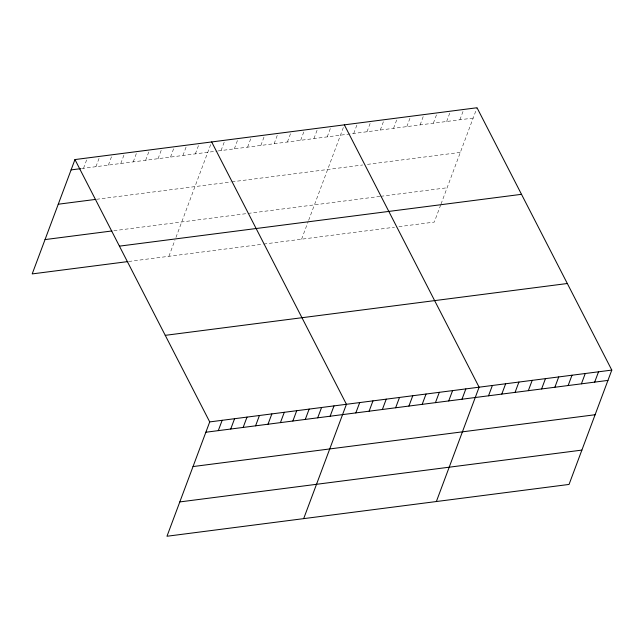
<?xml version="1.0" encoding="UTF-8"?>
<svg xmlns="http://www.w3.org/2000/svg" width="644" height="644" viewBox="0 0 644 644"><rect width="100%" height="100%" fill="white"/><g stroke="black" fill="none" stroke-linecap="round" stroke-linejoin="round"><path stroke-width="0.48" stroke-dasharray="3.22 2.42" d="M83.519 168.293L87.375 157.965M95.948 166.691L99.804 156.371M108.377 165.089L112.233 154.769M120.806 163.487L124.662 153.167M133.228 161.886L137.092 151.565M145.657 160.284L149.521 149.963M158.086 158.682L161.942 148.362M170.515 157.08L174.371 146.76M182.944 155.478L186.8 145.158M195.374 153.876L199.229 143.556M168.905 256.296L174.999 239.987M175.965 237.411L211.659 141.954M221.069 150.567L224.925 140.239M234.336 148.853L238.191 138.532M247.602 147.146L251.466 136.818M260.868 145.431L264.732 135.111M274.143 143.725L277.999 133.397M287.409 142.01L291.265 131.69M300.676 140.303L304.54 129.983M313.942 138.589L317.806 128.269M327.216 136.882L331.072 126.562M301.593 239.19L308.009 222.027M308.653 220.312L344.339 124.847M353.749 133.461L357.613 123.141M367.024 131.754L370.88 121.426M380.29 130.04L384.146 119.72M393.556 128.333L397.42 118.005M406.823 126.618L410.687 116.298M420.097 124.912L423.953 114.592M433.364 123.197L437.22 112.877M446.63 121.491L450.494 111.171M459.897 119.784L463.761 109.456M440.697 204.929L434.281 222.091L396.366 226.978M441.019 204.068L477.027 107.749M81.611 168.535L217.278 151.05M218.219 150.929L473.171 118.069M96.495 199.294L230.979 181.962M231.929 181.833L362.717 164.977M367.458 164.365L460.331 152.395M113.867 230.713L247.135 213.534M248.085 213.414L379.823 196.436M380.765 196.315L447.113 187.766M128.752 261.472L261.786 244.326M263.678 244.076L394.474 227.219"/><path stroke-width="0.97" d="M74.954 159.567L209.719 421.909L166.973 536.251L569.046 484.433L611.8 370.091L477.027 107.749L74.954 159.567L32.2 273.909L127.802 261.593M218.292 430.635L222.148 420.307M230.721 429.033L234.577 418.705M243.15 427.431L247.006 417.103M255.571 425.829L259.435 415.501M268.001 424.227L271.865 413.899M280.43 422.625L284.286 412.297M292.859 421.023L296.715 410.695M305.288 419.421L309.144 409.093M317.717 417.819L321.573 407.491M330.139 416.217L334.003 405.889M303.678 518.629L346.432 404.287L211.659 141.954M355.834 412.901L359.698 402.581M369.109 411.194L372.965 400.874M382.375 409.479L386.231 399.159M395.641 407.773L399.505 397.453M408.916 406.066L412.772 395.738M422.182 404.352L426.038 394.031M435.449 402.645L439.313 392.317M448.715 400.93L452.579 390.61M461.99 399.224L465.845 388.896M436.366 501.531L479.112 387.189L344.339 124.847M488.522 395.802L492.386 385.482M501.789 394.088L505.653 383.768M515.063 392.381L518.919 382.061M528.33 390.675L532.186 380.346M541.596 388.96L545.46 378.64M554.862 387.253L558.726 376.925M568.137 385.539L571.993 375.219M581.403 383.832L585.259 373.504M594.67 382.117L598.534 371.797M71.09 169.895L80.653 168.664M58.258 204.22L95.537 199.415M45.032 239.584L111.951 230.963M119.422 246.145L521.503 194.319M165.25 335.339L567.324 283.513M209.719 421.909L611.8 370.091M205.863 432.237L607.944 380.411M193.031 466.562L595.104 414.736M179.805 501.926L581.886 450.1"/></g></svg>
